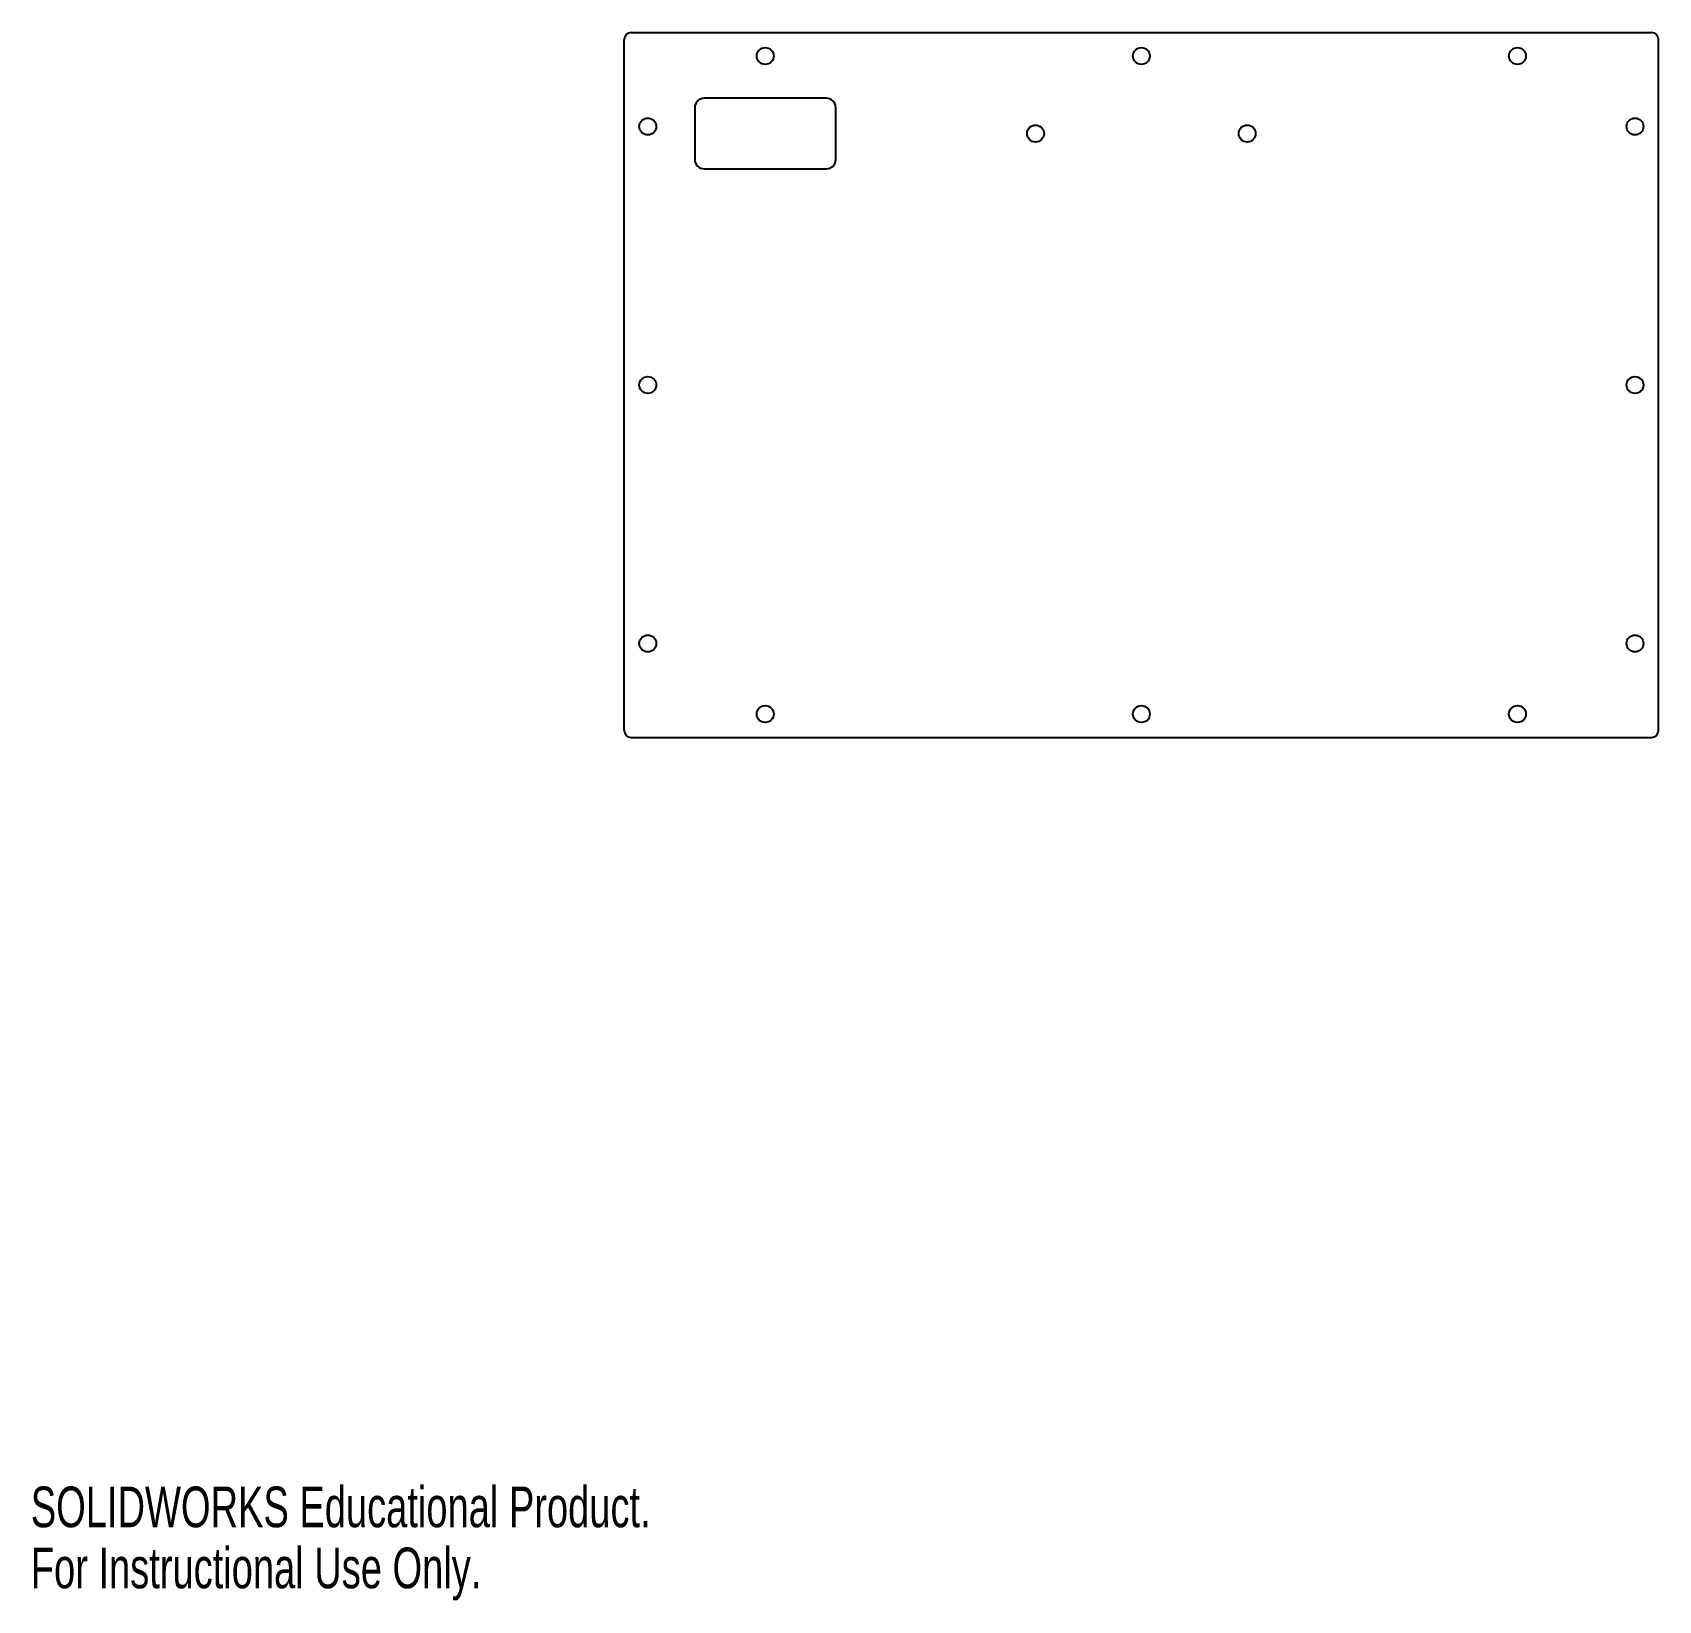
# Model space of a CAD drawing. Header units: millimetres. Extents: x 0 to 346, y 0 to 334.
import ezdxf

# ---------------------------------------------------------------- set-up
doc = ezdxf.new("R2010")
doc.units = ezdxf.units.MM
doc.styles.add('SLDTEXTSTYLE0', font='TXT', dxfattribs={"width": 0.7})

msp = doc.modelspace()

# ---------------------------------------------------------------- linework, layer by layer
at = {"color": 7, "linetype": 'Continuous', "lineweight": 25}
for p, q in [((127.74, 333.5), (344.74, 333.5)), ((126.24, 185), (126.24, 332)), ((346.24, 185), (346.24, 332)), ((169.24, 319.5), (143.24, 319.5)), ((141.24, 317.5), (141.24, 306.5)), ((171.24, 306.5), (171.24, 317.5)), ((143.24, 304.5), (169.24, 304.5)), ((127.74, 183.5), (344.74, 183.5))]:
    msp.add_line(p, q, dxfattribs=at)
for centre in [(156.24, 328.5), (236.24, 328.5), (316.24, 328.5), (131.24, 313.5), (341.24, 313.5), (213.74, 312), (258.74, 312), (131.24, 258.5), (341.24, 258.5), (131.24, 203.5), (341.24, 203.5), (156.24, 188.5), (236.24, 188.5), (316.24, 188.5)]:
    msp.add_circle(centre, 1.8, dxfattribs=at)
for centre, radius, start, end in [((127.74, 332), 1.5, 90, 180), ((344.74, 332), 1.5, 0, 90), ((143.24, 317.5), 2, 90, 180), ((169.24, 317.5), 2, 0, 90), ((143.24, 306.5), 2, 180, 270), ((169.24, 306.5), 2, 270, 0), ((127.74, 185), 1.5, 180, 270), ((344.74, 185), 1.5, 270, 0)]:
    msp.add_arc(centre, radius, start, end, dxfattribs=at)

# ---------------------------------------------------------------- texts
at = {"color": 7, "linetype": 'Continuous', "char_height": 8.65, "attachment_point": 1, "style": 'SLDTEXTSTYLE0'}
for s, insert in [('SOLIDWORKS Educational Product.', (0, 24.13)), ('For Instructional Use Only.', (0, 11.15))]:
    msp.add_mtext(s, dxfattribs=dict(at, insert=insert))

doc.saveas('drawing.dxf')
